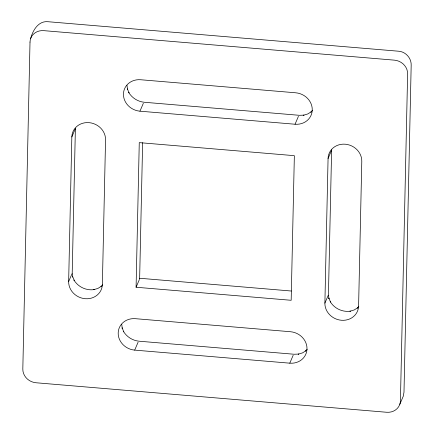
<?xml version="1.0" encoding="UTF-8"?>
<svg xmlns="http://www.w3.org/2000/svg" width="434" height="434" viewBox="0 0 434 434"><rect width="100%" height="100%" fill="white"/><g stroke="black" fill="none" stroke-linecap="round" stroke-linejoin="round"><path stroke-width="0.65" d="M71.832 136.949A17.094 15.532 23.2 0 1 89.035 122.648A17.094 15.532 23.2 0 1 105.549 139.786L102.37 284.406A17.094 15.532 23.2 0 1 85.162 298.706A17.094 15.532 23.2 0 1 68.653 281.568L71.832 136.949L75.212 129.072M75.391 128.301L72.212 272.937L72.7 277.082L72.614 276.415L74.268 280.478L73.97 280.038C78.017 286.923 86.263 290.791 94.145 289.608L93.679 289.684L97.916 288.42L101.578 286.142M136.081 287.243L139.265 142.623L294.355 155.67L291.171 300.29L136.081 287.243L139.46 279.36M142.634 142.656L139.639 278.731L139.536 278.346M328.071 158.508A17.094 15.532 23.2 0 1 345.274 144.207A17.094 15.532 23.2 0 1 361.788 161.345L358.603 305.965A17.094 15.532 23.2 0 1 341.401 320.265A17.094 15.532 23.2 0 1 324.887 303.127L328.071 158.508L331.446 150.631M331.63 149.866L328.446 294.496L328.934 298.641L328.847 297.974L330.502 302.037L330.209 301.603C334.256 308.482 342.497 312.355 350.379 311.173L349.918 311.249L354.155 309.979L357.817 307.701L357.215 308.14L358.799 306.393M30.635 38.593C32.713 30.537 38.355 20.631 48.06 21.722L398.7 51.228C405.703 51.706 411.486 58.237 411.182 65.225L403.989 392.19L403.273 396.199L399.806 404.325M139.954 111.185A17.094 15.532 23.2 0 1 123.446 94.048A17.094 15.532 23.2 0 1 140.649 79.742L295.738 92.795A17.094 15.532 23.2 0 1 312.252 109.932A17.094 15.532 23.2 0 1 295.044 124.233L139.954 111.185L143.334 103.303M68.653 281.568L72.028 273.691M134.697 350.119A17.094 15.532 23.2 0 1 118.189 332.981A17.094 15.532 23.2 0 1 135.392 318.681L290.482 331.728A17.094 15.532 23.2 0 1 306.995 348.865A17.094 15.532 23.2 0 1 289.787 363.171L134.697 350.119L138.077 342.242M295.044 124.233L298.424 116.355M289.787 363.171L293.167 355.289M324.887 303.127L328.267 295.25M100.981 286.576L102.565 284.834M312.447 110.361L310.863 112.108L311.46 111.668L307.798 113.947L303.567 115.216L304.028 115.14L299.411 115.314L144.164 102.25C137.855 101.594 132.028 97.981 128.762 92.518L129.061 92.952L127.406 88.894L127.493 89.556L127.005 85.406M307.191 349.294L305.607 351.041L306.203 350.607L302.541 352.88L298.31 354.149L298.771 354.073L294.154 354.252L138.907 341.189C132.598 340.527 126.771 336.914 123.506 331.451L123.804 331.891L122.149 327.827L122.236 328.495L121.748 324.344M139.824 278.27L291.295 291.019M30.011 42.087L22.818 369.052A13.676 12.423 23.2 0 0 36.027 382.761L386.667 412.267A13.676 12.423 23.2 0 0 400.43 400.826L407.624 73.861A13.676 12.423 23.2 0 0 394.414 60.152L43.774 30.646A13.676 12.423 23.2 0 0 30.011 42.087"/></g></svg>
